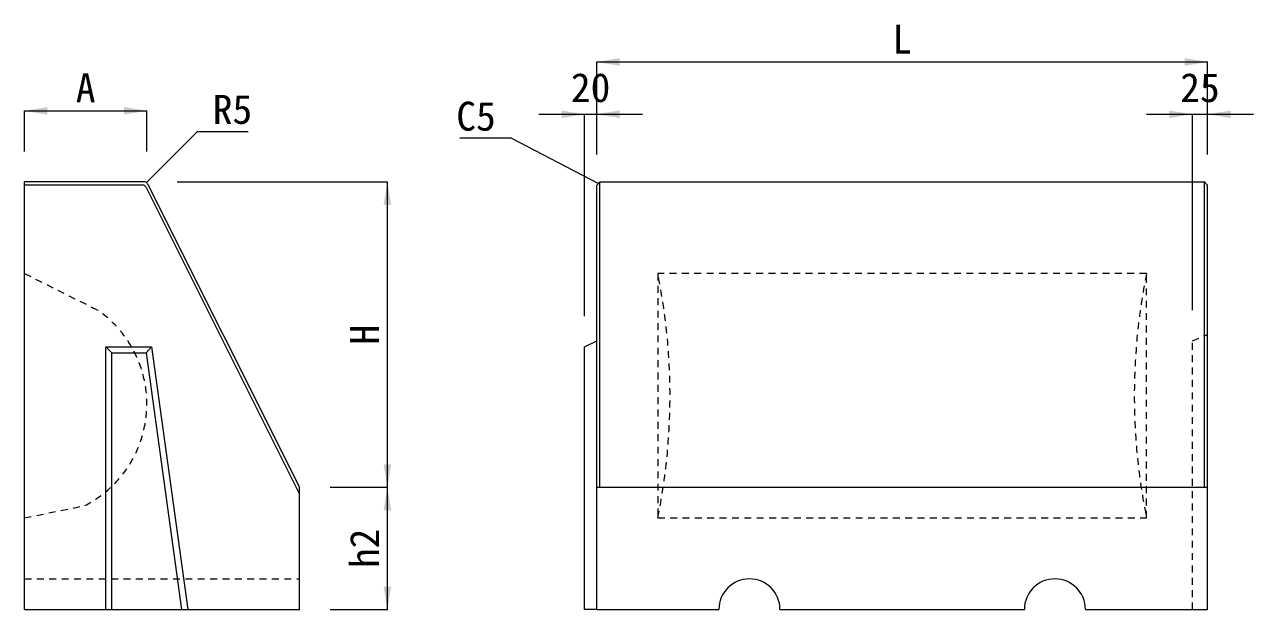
# Model space of a CAD drawing. Units: millimetres at full size. Extents: x 284 to 11284, y 191 to 9444.
# Drawn here: x 7170 to 9182, y 4904 to 5862 of the extents above; entities that cross this region are included whole.
import ezdxf
from ezdxf.enums import TextEntityAlignment as Align

# ---------------------------------------------------------------- set-up
doc = ezdxf.new("R2010")
doc.units = ezdxf.units.MM
doc.header["$LTSCALE"] = 15
doc.linetypes.add('USER2', pattern=[1.35, 0.75, -0.6])
for name, color, linetype, lineweight in [('0_2', 7, 'Continuous', 20), ('寸法線', 7, 'Continuous', 9), ('本体', 2, 'Continuous', 20)]:
    doc.layers.add(name, color=color, linetype=linetype, lineweight=lineweight)
doc.styles.add('ＭＳ ゴシック', font='')
doc.styles.get('ＭＳ ゴシック').set_extended_font_data('MS Gothic')

# ---------------------------------------------------------------- blocks, each defined once
blk = doc.blocks.new('filled_arrow')
at = {"color": 0, "linetype": 'Continuous', "lineweight": -2}
blk.add_solid([(7.5, 1.25), (0, 0), (7.5, -1.25)], dxfattribs=at)

msp = doc.modelspace()

# ---------------------------------------------------------------- linework, layer by layer
at = {"layer": '0_2', "lineweight": 9}
for p, q in [((7302.99, 4904.37), (7302.99, 5334.37)), ((7302.99, 5334.37), (7377.99, 5334.37)), ((7302.99, 5334.37), (7312.99, 5324.37)), ((7369.27, 5324.37), (7377.99, 5334.37)), ((7377.99, 5334.37), (7436.99, 4904.37)), ((7312.99, 4904.37), (7312.99, 5324.37)), ((7312.99, 5324.37), (7369.27, 5324.37)), ((7369.27, 5324.37), (7426.89, 4904.37))]:
    msp.add_line(p, q, dxfattribs=at)
at = {"layer": '0_2', "lineweight": 5}
msp.add_line((7302.99, 4904.37), (7436.99, 4904.37), dxfattribs=at)
at = {"layer": '寸法線'}
for p, q in [((8106.58, 5800.93), (9106.58, 5800.93)), ((8106.58, 5649.37), (8106.58, 5800.93)), ((9106.58, 5649.37), (9106.58, 5800.93)), ((7169.99, 5720.94), (7369.99, 5720.94)), ((7169.99, 5654.37), (7169.99, 5720.94)), ((7369.99, 5654.37), (7369.99, 5720.94)), ((8011.58, 5715.25), (8181.58, 5715.25)), ((8086.58, 5384.37), (8086.58, 5715.25)), ((8106.58, 5649.37), (8106.58, 5715.25)), ((9006.58, 5715.25), (9181.58, 5715.25)), ((9081.58, 5394.37), (9081.58, 5715.25)), ((9106.58, 5649.37), (9106.58, 5715.25)), ((7419.99, 5604.37), (7763.91, 5604.37)), ((7763.91, 5104.37), (7763.91, 5604.37)), ((7669.99, 5104.37), (7763.91, 5104.37)), ((7669.99, 5104.37), (7763.91, 5104.37)), ((7763.91, 4904.37), (7763.91, 5104.37)), ((7669.98, 4904.37), (7763.91, 4904.37))]:
    msp.add_line(p, q, dxfattribs=at)
for points in [[(7369.57, 5603.59), (7452.99, 5687.01), (7536.12, 5687.01)], [(8109.08, 5601.87), (7966.31, 5675.87), (7882.68, 5675.87)]]:
    msp.add_lwpolyline(points, dxfattribs=at)
at = {"layer": '本体'}
for p, q in [((7169.99, 4904.37), (7169.99, 5604.37)), ((7366.9, 5604.37), (7169.99, 5604.37)), ((7371.37, 5601.6), (7619.99, 5104.37)), ((8106.58, 5599.37), (8111.58, 5604.37)), ((8106.58, 4904.37), (8106.58, 5599.37)), ((8111.58, 5604.37), (9101.58, 5604.37)), ((9106.58, 5599.37), (9101.58, 5604.37)), ((9106.58, 4904.37), (9106.58, 5599.37)), ((7619.99, 4904.37), (7619.99, 5104.37)), ((7169.99, 4904.37), (7619.99, 4904.37)), ((8106.58, 4904.37), (8306.58, 4904.37)), ((8406.58, 4904.37), (8806.58, 4904.37)), ((8906.58, 4904.37), (9106.58, 4904.37))]:
    msp.add_line(p, q, dxfattribs=at)
at = {"layer": '本体', "lineweight": 5}
for p, q in [((7363.81, 5599.37), (7169.99, 5599.37)), ((7368.28, 5596.6), (7619.99, 5093.18)), ((8111.58, 5104.37), (8111.58, 5604.37)), ((9101.58, 5104.37), (9101.58, 5604.37))]:
    msp.add_line(p, q, dxfattribs=at)
at = {"layer": '本体', "linetype": 'USER2', "lineweight": 13}
for p, q in [((7169.99, 5454.37), (7289.99, 5394.37)), ((9006.58, 5454.37), (8206.58, 5454.37)), ((8206.58, 5454.37), (8206.58, 5054.37)), ((9006.58, 5054.37), (9006.58, 5454.37)), ((9081.58, 5344.37), (9106.58, 5354.37)), ((9081.58, 4904.37), (9081.58, 5344.37)), ((7169.99, 5054.37), (7268.7, 5074.37)), ((8206.58, 5054.37), (9006.58, 5054.37)), ((7169.99, 4954.37), (7619.99, 4954.37))]:
    msp.add_line(p, q, dxfattribs=at)
at = {"layer": '本体', "lineweight": 15}
for p, q in [((8086.58, 5334.37), (8106.58, 5344.37)), ((8086.58, 4904.37), (8086.58, 5334.37)), ((8106.58, 5104.37), (9106.58, 5104.37)), ((8106.58, 4904.37), (8086.58, 4904.37))]:
    msp.add_line(p, q, dxfattribs=at)
at = {"layer": '本体', "lineweight": 5}
msp.add_arc((7363.81, 5594.37), 5, 26.56314, 90, dxfattribs=at)
at = {"layer": '本体'}
msp.add_arc((7366.9, 5599.37), 5, 26.56512, 90, dxfattribs=at)
at = {"layer": '本体', "linetype": 'USER2', "lineweight": 13}
for centre, radius, start, end in [((7216.61, 5254.37), 1009.97, 348.57847, 11.42153), ((9996.58, 5254.37), 1010, 168.5788, 191.4212), ((7183, 5240.78), 187.18, 297.24779, 55.14021)]:
    msp.add_arc(centre, radius, start, end, dxfattribs=at)
at = {"layer": '本体', "lineweight": 15}
for centre in [(8356.58, 4904.37), (8856.58, 4904.37)]:
    msp.add_arc(centre, 50, 0, 180, dxfattribs=at)

# ---------------------------------------------------------------- block references
at = {"layer": '寸法線', "xscale": 5, "yscale": 5}
for p in [(8106.58, 5800.93), (7169.99, 5720.94), (8106.58, 5715.25), (9106.58, 5715.25)]:
    msp.add_blockref('filled_arrow', p, dxfattribs=at)
at = {"layer": '寸法線'}
for p, xscale, yscale, rotation in [((9106.58, 5800.93), 5, 5, 180), ((7369.99, 5720.94), 5, 5, 180), ((8086.58, 5715.25), 5, 5, 180), ((9081.58, 5715.25), 5, 5, 180), ((7369.57, 5603.59), 0.173, 0.173, 45), ((7763.91, 5604.37), 5, 5, 270), ((8109.08, 5601.87), 0.173, 0.173, 152.6), ((7763.91, 5104.37), 5, 5, 90), ((7763.91, 5104.37), 5, 5, 270), ((7763.91, 4904.37), 5, 5, 90)]:
    msp.add_blockref('filled_arrow', p, dxfattribs=dict(at, xscale=xscale, yscale=yscale, rotation=rotation))

# ---------------------------------------------------------------- texts
at = {"layer": '寸法線', "style": 'ＭＳ ゴシック'}
for s, p in [('L', (8606.58, 5838.43)), ('A', (7269.99, 5758.44)), ('20', (8096.58, 5759)), ('25', (9094.08, 5759))]:
    msp.add_text(s, height=47.47, dxfattribs=at).set_placement(p, align=Align.MIDDLE_CENTER)
msp.add_text('R5', height=47.47, dxfattribs=at).set_placement((7477.99, 5747.01), align=Align.TOP_LEFT)
msp.add_text('C5', height=47.47, dxfattribs=at).set_placement((7941.31, 5735.87), align=Align.TOP_RIGHT)
for s, p in [('H', (7726.41, 5354.37)), ('h2', (7726.41, 5004.37))]:
    msp.add_text(s, height=47.47, rotation=90, dxfattribs=at).set_placement(p, align=Align.MIDDLE_CENTER)

doc.saveas('drawing.dxf')
